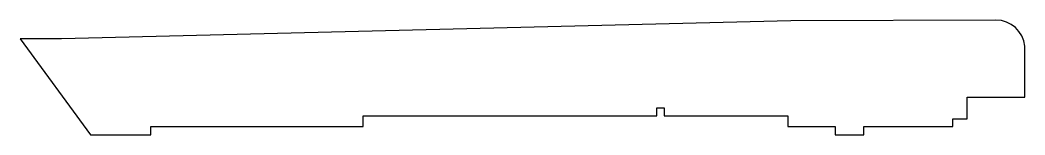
# Model space of a CAD drawing. Header units: millimetres. Extents: x -60 to 245, y 612 to 646.
import ezdxf

# ---------------------------------------------------------------- set-up
doc = ezdxf.new("R2010")
doc.units = ezdxf.units.MM
doc.layers.get('0').update_dxf_attribs({"linetype": 'CONTINUOUS'})

msp = doc.modelspace()

# ---------------------------------------------------------------- linework, layer by layer
msp.add_lwpolyline([(43.8, 614.21), (43.8, 617.39), (132.97, 617.39), (132.97, 619.81), (135.14, 619.81), (135.14, 617.39), (172.64, 617.39), (172.64, 614.21), (187.03, 614.21), (187.03, 611.69), (195.71, 611.69), (195.71, 614.21), (222.71, 614.21), (222.71, 616.56), (227.03, 616.56), (227.03, 623.12), (244.6, 623.12), (244.6, 638.55, 0.383148), (235.81, 646.39), (173.56, 646.18), (-47.74, 640.73), (-60.27, 640.73), (-38.95, 611.69), (-20.59, 611.69), (-20.59, 614.21)], format="xyb", close=True)

doc.saveas('drawing.dxf')
